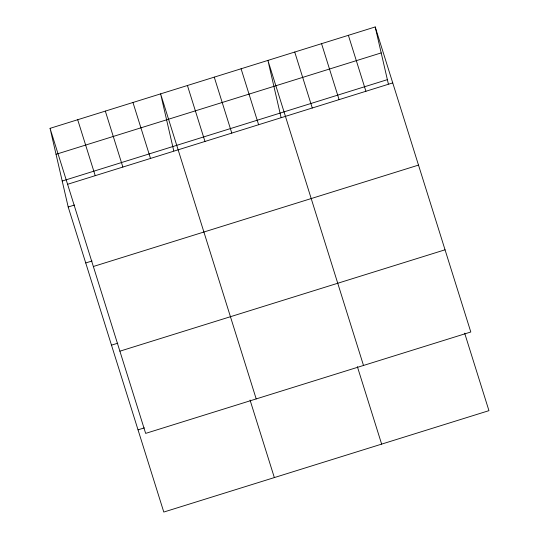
<?xml version="1.0" encoding="UTF-8"?>
<svg xmlns="http://www.w3.org/2000/svg" width="539" height="539" viewBox="0 0 539 539"><rect width="100%" height="100%" fill="white"/><g stroke="black" fill="none" stroke-linecap="round" stroke-linejoin="round"><path stroke-width="0.81" d="M50.053 128.343L375.205 26.95L470.803 331.997L145.651 433.39L50.053 128.343L68.197 207.003L163.795 512.05L488.947 410.657L464.658 333.156M56.043 154.295L381.194 52.91M62.207 181.043L387.366 79.651M67.591 184.291L392.742 82.905M68.197 207.003L74.51 205.029M85.728 262.951L92.048 260.984M93.348 266.495L418.5 165.102M111.492 345.155L117.805 343.188M119.887 351.185L445.046 249.8M138.031 429.846L144.351 427.878M348.383 35.318L365.914 91.266M321.554 43.679L339.092 99.634M294.732 52.047L312.27 107.995M363.502 365.455L267.91 60.408L281.062 117.435M357.357 366.614L381.646 444.116M241.081 68.776L258.619 124.725M214.259 77.138L231.79 133.093M187.431 85.506L204.968 141.454M256.2 398.914L160.609 93.867L173.76 150.893M250.056 400.073L274.344 477.574M132.965 102.484L150.502 158.439M105.327 111.101L122.865 167.056M77.69 119.719L95.228 175.674M375.205 26.95L388.363 83.976"/></g></svg>
